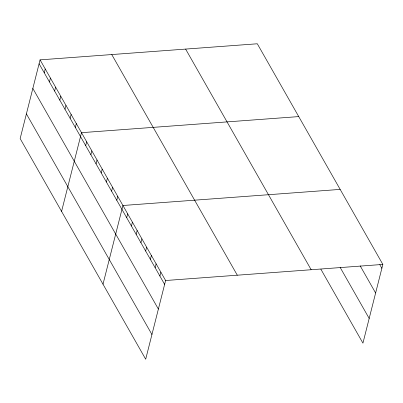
<?xml version="1.0" encoding="UTF-8"?>
<svg xmlns="http://www.w3.org/2000/svg" width="403" height="403" viewBox="0 0 403 403"><rect width="100%" height="100%" fill="white"/><g stroke="black" fill="none" stroke-linecap="round" stroke-linejoin="round"><path stroke-width="0.6" d="M40.068 59.866L20.15 138.577L145.69 359.224L165.608 280.513L40.068 59.866L257.31 43.776L382.85 264.423L362.932 343.134L320.843 269.159M44.265 72.837L45.247 68.963M49.443 81.94L50.425 78.066M54.622 91.043L55.604 87.169M59.8 100.146L60.782 96.272M64.979 109.248L65.961 105.374M70.157 118.346L71.14 114.472M75.336 127.449L76.318 123.575M61.578 211.389L81.497 132.678L298.739 116.588M85.693 145.654L86.675 141.78M90.871 154.757L91.854 150.883M96.05 163.86L97.032 159.981M101.229 172.958L102.211 169.084M106.407 182.06L107.389 178.186M111.586 191.163L112.568 187.289M116.764 200.266L117.747 196.392M103.007 284.206L122.925 205.495L340.167 189.4M126.688 217.701L127.665 213.827M131.428 226.038L132.411 222.164M136.174 234.375L137.151 230.501M140.914 242.707L141.896 238.833M145.659 251.044L146.637 247.17M150.4 259.381L151.382 255.507M155.145 267.718L156.122 263.844M159.885 276.05L160.868 272.176M165.608 280.513L382.85 264.423M379.797 264.65L381.868 268.297M360.206 265.904L375.621 292.996M340.132 267.385L369.183 318.441M185.622 49.085L311.161 269.733M111.757 54.556L237.296 275.204M39.086 63.739L164.631 284.387M32.839 88.433L158.379 309.086M26.402 113.878L151.941 334.53"/></g></svg>
